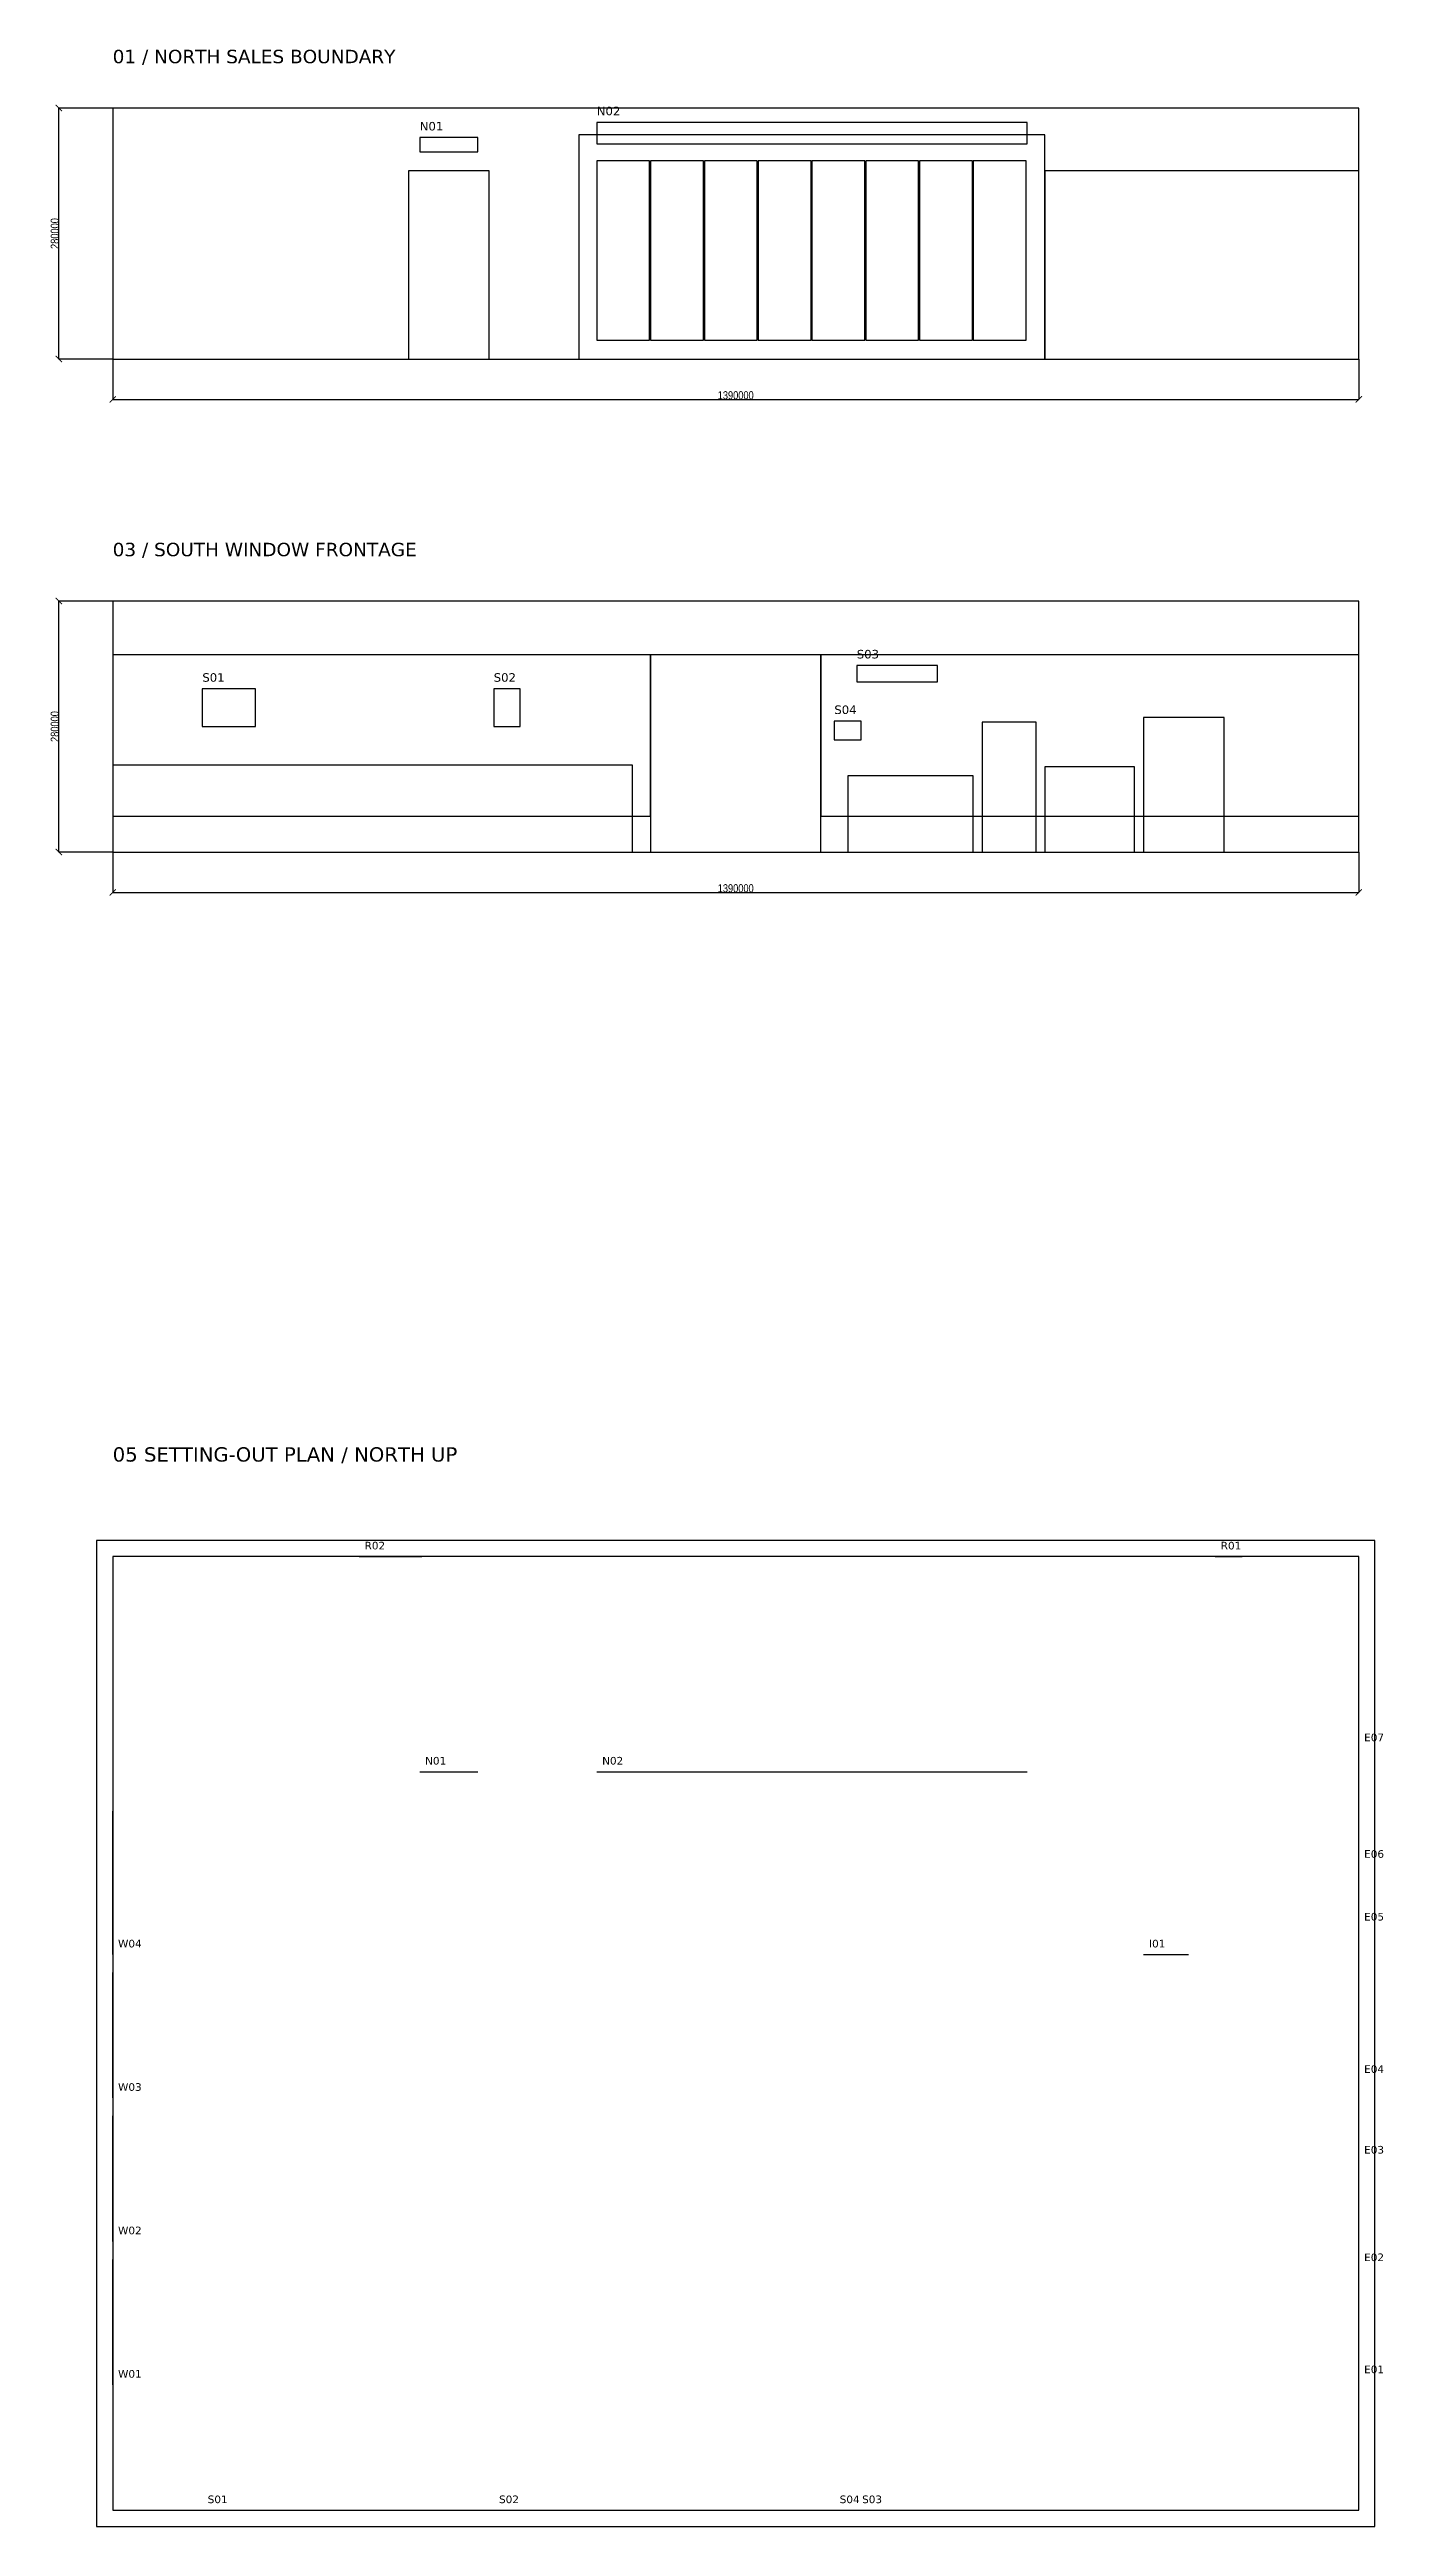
# Model space of a CAD drawing. Header units: millimetres. Extents: x -704 to 38970, y -24180 to 3453.
# Drawn here: x -704 to 14175, y -24180 to 3453 of the extents above; entities that cross this region are included whole.
import ezdxf

# ---------------------------------------------------------------- set-up
doc = ezdxf.new("R2010")
doc.units = ezdxf.units.MM
for name, color, linetype in [('DIMENSIONS', 9, 'Continuous'), ('EXISTING', 8, 'Continuous'), ('GLAZING', 4, 'Continuous'), ('KEEP_CLEAR', 1, 'Continuous'), ('PROPOSED', 3, 'Continuous'), ('TEXT', 7, 'Continuous')]:
    doc.layers.add(name, color=color, linetype=linetype)
doc.styles.add('OpenSansCondensed-Light', font='OpenSansCondensed-Light.ttf')
doc.styles.get("Standard").update_dxf_attribs({"font": 'DejaVuSans.ttf'})
doc.dimstyles.new('EZDXF', dxfattribs={"dimtxt": 90, "dimasz": 70, "dimexe": 0.375, "dimexo": 0.125, "dimgap": 0.1, "dimtad": 1, "dimlfac": 100, "dimzin": 12, "dimdsep": 46, "dimtxsty": 'OpenSansCondensed-Light', "dimblk": 'ARCHTICK', "dimcen": 2.5, "dimazin": 3, "dimtfac": 0.5, "dimtmove": 2, "dimatfit": 3})

# ---------------------------------------------------------------- blocks, each defined once
blk = doc.blocks.new('_ARCHTICK')
at = {"color": 0, "linetype": 'BYBLOCK', "const_width": 0.15}
blk.add_lwpolyline([(-0.5, -0.5), (0.5, 0.5)], dxfattribs=at)

msp = doc.modelspace()

# ---------------------------------------------------------------- linework, layer by layer
at = {"layer": 'EXISTING'}
for points in [[(0, 0), (13900, 0), (13900, 2800), (0, 2800)], [(0, -5500), (13900, -5500), (13900, -2700), (0, -2700)], [(9700, -5500), (10300, -5500), (10300, -4050), (9700, -4050)], [(0, -5500), (5800, -5500), (5800, -4530), (0, -4530)], [(8200, -5500), (9600, -5500), (9600, -4650), (8200, -4650)], [(10400, -5500), (11400, -5500), (11400, -4550), (10400, -4550)], [(-180, -24180), (14080, -24180), (14080, -13180), (-180, -13180)], [(0, -24000), (13900, -24000), (13900, -13360), (0, -13360)]]:
    msp.add_lwpolyline(points, close=True, dxfattribs=at)
at = {"layer": 'GLAZING'}
for points in [[(5200, 0), (10400, 0), (10400, 2500), (5200, 2500)], [(5400, 210), (5990, 210), (5990, 2210), (5400, 2210)], [(6000, 210), (6590, 210), (6590, 2210), (6000, 2210)], [(6600, 210), (7190, 210), (7190, 2210), (6600, 2210)], [(7200, 210), (7790, 210), (7790, 2210), (7200, 2210)], [(7800, 210), (8390, 210), (8390, 2210), (7800, 2210)], [(8400, 210), (8990, 210), (8990, 2210), (8400, 2210)], [(9000, 210), (9590, 210), (9590, 2210), (9000, 2210)], [(9600, 210), (10190, 210), (10190, 2210), (9600, 2210)], [(0, -5100), (6000, -5100), (6000, -3300), (0, -3300)], [(7900, -5100), (13900, -5100), (13900, -3300), (7900, -3300)]]:
    msp.add_lwpolyline(points, close=True, dxfattribs=at)
at = {"layer": 'KEEP_CLEAR'}
for points in [[(3300, 0), (4200, 0), (4200, 2100), (3300, 2100)], [(10400, 0), (13900, 0), (13900, 2100), (10400, 2100)], [(6000, -5500), (7900, -5500), (7900, -3300), (6000, -3300)], [(11500, -5500), (12400, -5500), (12400, -4000), (11500, -4000)]]:
    msp.add_lwpolyline(points, close=True, dxfattribs=at)
at = {"layer": 'PROPOSED'}
for points in [[(5400, 2400), (10200, 2400), (10200, 2640), (5400, 2640)], [(3425, 2310), (4075, 2310), (4075, 2470), (3425, 2470)], [(8300, -3600), (9200, -3600), (9200, -3420), (8300, -3420)], [(1000, -4100), (1594, -4100), (1594, -3680), (1000, -3680)], [(4250, -4100), (4547, -4100), (4547, -3680), (4250, -3680)], [(8050, -4250), (8350, -4250), (8350, -4040), (8050, -4040)]]:
    msp.add_lwpolyline(points, close=True, dxfattribs=at)
for points in [[(2750, -13360), (3450, -13360)], [(12300, -13360), (12600, -13360)], [(13900, -15500), (13900, -14200)], [(3425, -15760), (4075, -15760)], [(5400, -15760), (10200, -15760)], [(0, -17800), (0, -16200)], [(13900, -16800), (13900, -16100)], [(13900, -17500), (13900, -17080)], [(11500, -17800), (12000, -17800)], [(13900, -19200), (13900, -17900)], [(0, -19400), (0, -18000)], [(0, -21000), (0, -19600)], [(13900, -20100), (13900, -19450)], [(13900, -21300), (13900, -20450)], [(0, -22600), (0, -21200)], [(13900, -22550), (13900, -21956)], [(1000, -24000), (1594, -24000)], [(4250, -24000), (4547, -24000)], [(8050, -24000), (8350, -24000)], [(8300, -24000), (9200, -24000)]]:
    msp.add_lwpolyline(points, dxfattribs=at)

# ---------------------------------------------------------------- texts
at = {"layer": 'TEXT'}
for s, height, p in [('01 / NORTH SALES BOUNDARY', 150, (0, 3300)), ('N02', 95, (5400, 2720)), ('N01', 95, (3425, 2550)), ('03 / SOUTH WINDOW FRONTAGE', 150, (0, -2200)), ('S03', 95, (8300, -3340)), ('S01', 95, (1000, -3600)), ('S02', 95, (4250, -3600)), ('S04', 95, (8050, -3960)), ('05 SETTING-OUT PLAN / NORTH UP', 160, (0, -12300)), ('R02', 85, (2810, -13280)), ('R01', 85, (12360, -13280)), ('E07', 85, (13960, -15420)), ('N01', 85, (3485, -15680)), ('N02', 85, (5460, -15680)), ('E06', 85, (13960, -16720)), ('E05', 85, (13960, -17420)), ('W04', 85, (60, -17720)), ('I01', 85, (11560, -17720)), ('E04', 85, (13960, -19120)), ('W03', 85, (60, -19320)), ('E03', 85, (13960, -20020)), ('W02', 85, (60, -20920)), ('E02', 85, (13960, -21220)), ('W01', 85, (60, -22520)), ('E01', 85, (13960, -22470)), ('S01', 85, (1060, -23920)), ('S02', 85, (4310, -23920)), ('S04', 85, (8110, -23920)), ('S03', 85, (8360, -23920))]:
    msp.add_text(s, height=height, dxfattribs=at).set_placement(p)

# ---------------------------------------------------------------- dimensions: what is measured, and where the dimension line sits
at = {"layer": 'DIMENSIONS'}
for base, p1, p2 in [((-600, 0), (0, 0), (0, 2800)), ((-600, -5500), (0, -5500), (0, -2700))]:
    msp.add_linear_dim(base=base, p1=p1, p2=p2, angle=90, dimstyle='EZDXF', dxfattribs=at).render()
for base, p1, p2 in [((0, -450), (0, 0), (13900, 0)), ((0, -5950), (0, -5500), (13900, -5500))]:
    msp.add_linear_dim(base=base, p1=p1, p2=p2, dimstyle='EZDXF', dxfattribs=at).render()

doc.saveas('drawing.dxf')
